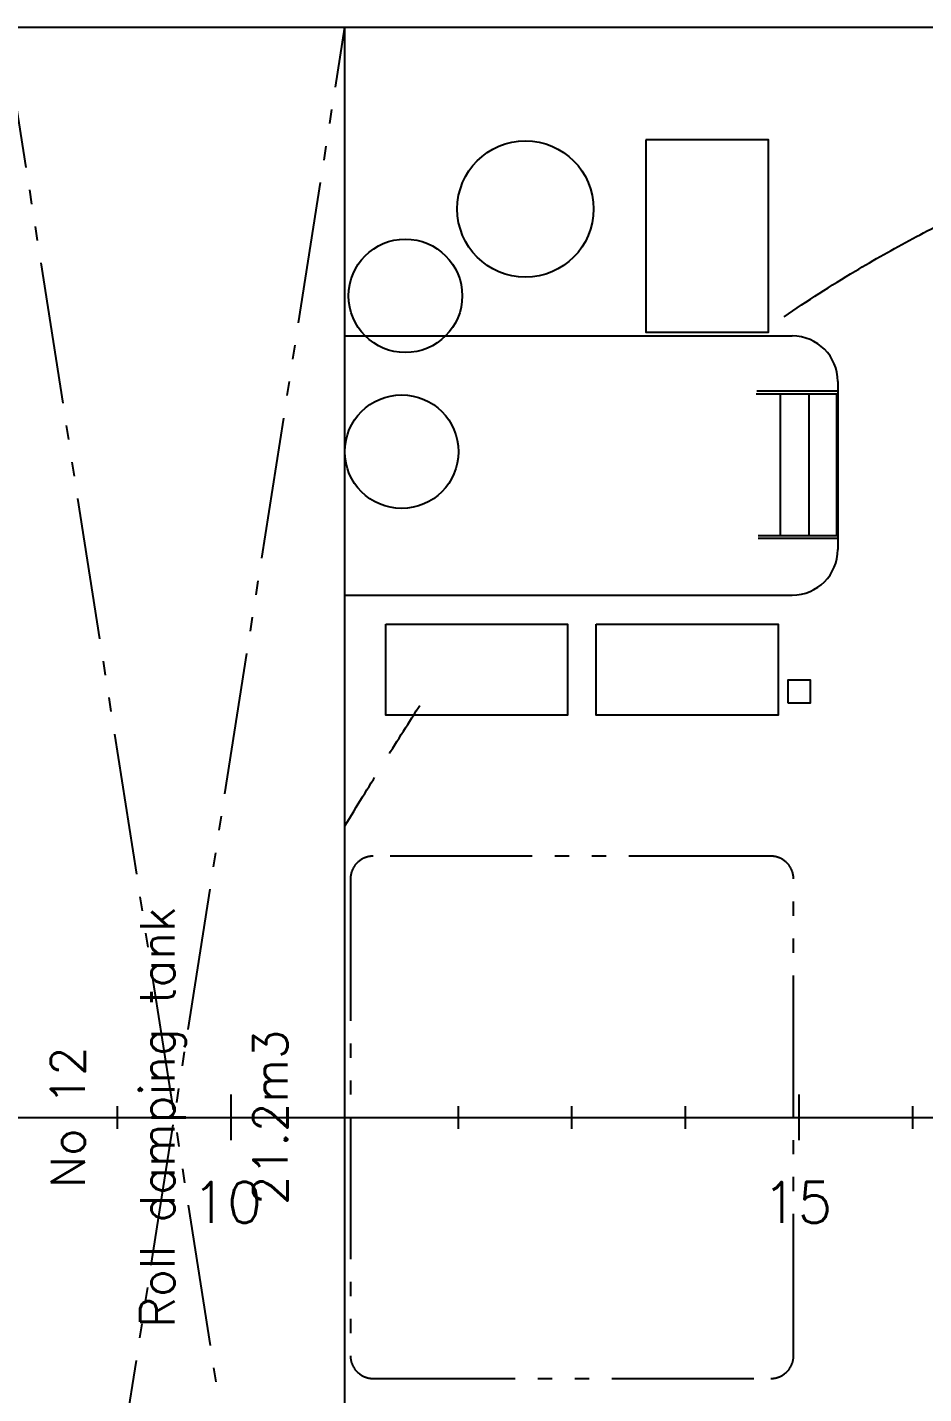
# Model space of a CAD drawing. Extents: x 1551 to 113148, y -1700 to 77018.
# Drawn here: x 12438 to 16383, y 10872 to 16888 of the extents above; entities that cross this region are included whole.
import ezdxf
from ezdxf.enums import TextEntityAlignment as Align

# ---------------------------------------------------------------- set-up
doc = ezdxf.new("R2010")
doc.units = 0
doc.header["$LTSCALE"] = 500
doc.header["$MEASUREMENT"] = 0
for name, pattern in [('CENTER', [3, 2.5, -0.25, 0, -0.25]), ('DASHED', [0.75, 0.5, -0.25]), ('PHANTOM', [2.1, 1.25, -0.2, 0.125, -0.2, 0.125, -0.2])]:
    doc.linetypes.add(name, pattern=pattern)
doc.layers.get('0').update_dxf_attribs({"linetype": 'CONTINUOUS'})
for name, color, linetype in [('FURNITURE', 8, 'CONTINUOUS'), ('S0CO1', 7, 'CONTINUOUS'), ('S0CO3', 7, 'CONTINUOUS'), ('S0CO5', 7, 'CONTINUOUS'), ('S0DA1', 7, 'DASHED'), ('S0PH1', 7, 'PHANTOM'), ('S0TX2', 7, 'CONTINUOUS')]:
    doc.layers.add(name, color=color, linetype=linetype)
doc.styles.add('18', font='romans', dxfattribs={"height": 180})

# ---------------------------------------------------------------- blocks, each defined once
blk = doc.blocks.new('A$C64097268')
for p, q in [((5000, -100), (5000, 100)), ((7500, -100), (7500, 100)), ((-2758.9, 0), (35128.7, 0)), ((4500, -50), (4500, 50)), ((5500, -50), (5500, 50)), ((6000, -50), (6000, 50)), ((6500, -50), (6500, 50)), ((7000, -50), (7000, 50)), ((8000, -50), (8000, 50))]:
    blk.add_line(p, q)
at = {"layer": 'S0TX2', "style": '18'}
for s, p in [('10', (4827.6, -464.2)), ('15', (7338.2, -464.2))]:
    blk.add_text(s, height=180, dxfattribs=at).set_placement(p)
blk = doc.blocks.new('step aft')
for p, q in [((43767.9, -4351.7), (45737.5, -4351.7)), ((45937.5, -4551.7), (45937.5, -5292.6)), ((45578.8, -4605.8), (45937.9, -4605.8)), ((45580.9, -4593.8), (45939.2, -4593.8)), ((45939.2, -5231.8), (45587.6, -5231.8)), ((45940.5, -5243.9), (45586.8, -5243.9)), ((43767.9, -5492.6), (45737.5, -5492.6))]:
    blk.add_line(p, q)
at = {"linetype": 'Continuous'}
for p, q in [((45685.5, -5231.8), (45685.5, -4605.8)), ((45810.9, -5231.8), (45810.9, -4605.8)), ((45934, -5231.8), (45934, -4605.8))]:
    blk.add_line(p, q, dxfattribs=at)
for centre, start, end in [((45737.5, -4551.7), 0, 90), ((45737.5, -5292.6), 270, 0)]:
    blk.add_arc(centre, 200, start, end)

msp = doc.modelspace()

# ---------------------------------------------------------------- linework, layer by layer
at = {"layer": 'FURNITURE'}
for points in [[(15160.079, 16393.178), (15160.079, 15546.086), (15700.319, 15546.086), (15700.319, 16393.178)], [(14015.365, 14259.437), (14815.365, 14259.437), (14815.365, 13859.437), (14015.365, 13859.437)], [(14941.958, 14259.437), (15741.958, 14259.437), (15741.958, 13859.437), (14941.958, 13859.437)]]:
    msp.add_lwpolyline(points, close=True, dxfattribs=at)
for centre, radius in [((14630.239, 16088.276), 300), ((14102.114, 15705.942), 250), ((14085.478, 15019.594), 250)]:
    msp.add_circle(centre, radius, dxfattribs=at)
at = {"layer": 'S0CO1', "flags": 128}
msp.add_lwpolyline([(15768.504, 15613.276, -0.01676021), (16081.373, 15814.667, -0.011782), (16335.105, 15958.211, -0.005104), (16461.678, 16024.279, -0.003045), (16589.31, 16088.276, -0.005216), (16710.989, 16146.792, -0.016582), (16835.105, 16199.949, -0.014989), (16965.137, 16246.168, 0.004546), (17096.105, 16289.663, 0.004963), (17215.406, 16331.818, -0.009734), (17335.105, 16372.833, -0.023245), (17583.295, 16439.965, -0.007161), (17835.105, 16491.891, -0.003831), (18084.657, 16537.656, -0.006535), (18335.105, 16578.243, -0.006518), (18584.778, 16612.041, -0.003916), (18835.105, 16640.622, -0.003955), (19084.875, 16665.163, -0.00205075), (19163.273, 16671.916, -0.01571009), (21147.835, 16734.287), (22085.105, 16734.287)], format="xyb", dxfattribs=at)
at = {"layer": 'S0CO3'}
msp.add_line((13835.105, 7288.276), (13835.105, 16888.276), dxfattribs=at)
msp.add_lwpolyline([(15785.105, 13913.276), (15885.105, 13913.276), (15885.105, 14013.276), (15785.105, 14013.276)], close=True, dxfattribs=at)
at = {"layer": 'S0CO5', "flags": 128}
msp.add_lwpolyline([(7335.105, 16888.276), (22085.105, 16888.276)], dxfattribs=at)
at = {"layer": 'S0DA1', "linetype": 'DASHED', "flags": 128}
msp.add_lwpolyline([(13835.105, 13371.815), (13855.474, 13405.04), (13875.823, 13438.276, -0.001738), (14027.357, 13683.809, -0.00473876), (14178.788, 13922.223)], format="xyb", dxfattribs=at)
at = {"layer": 'S0PH1', "linetype": 'PHANTOM'}
for p, q in [((12335.105, 7288.276), (13835.105, 16888.276)), ((12335.105, 16888.276), (13835.105, 7288.276))]:
    msp.add_line(p, q, dxfattribs=at)
at = {"layer": 'S0PH1'}
msp.add_lwpolyline([(13960.105, 10938.276), (15710.105, 10938.276, 0.41421356), (15810.105, 11038.276), (15810.105, 13138.276, 0.41421356), (15710.105, 13238.276), (13960.105, 13238.276, 0.41421356), (13860.105, 13138.276), (13860.105, 11038.276, 0.41421356)], format="xyb", close=True, dxfattribs=at)

# ---------------------------------------------------------------- block references
at = {"layer": 'S0CO1', "color": 6}
msp.add_blockref('step aft', (-29932.788, 19880.849), dxfattribs=at)
at = {"layer": 'S0CO1', "linetype": 'CENTER'}
msp.add_blockref('A$C64097268', (8335.105, 12088.276), dxfattribs=at)

# ---------------------------------------------------------------- texts
at = {"layer": 'S0TX2', "style": '18'}
for s, p in [('Roll damping tank', (13085.105, 12088.276)), ('21.2m3', (13582.655, 12088.276)), ('No 12', (12691.365, 12088.276))]:
    msp.add_text(s, height=150, rotation=90, dxfattribs=at).set_placement(p, align=Align.CENTER)

doc.saveas('drawing.dxf')
